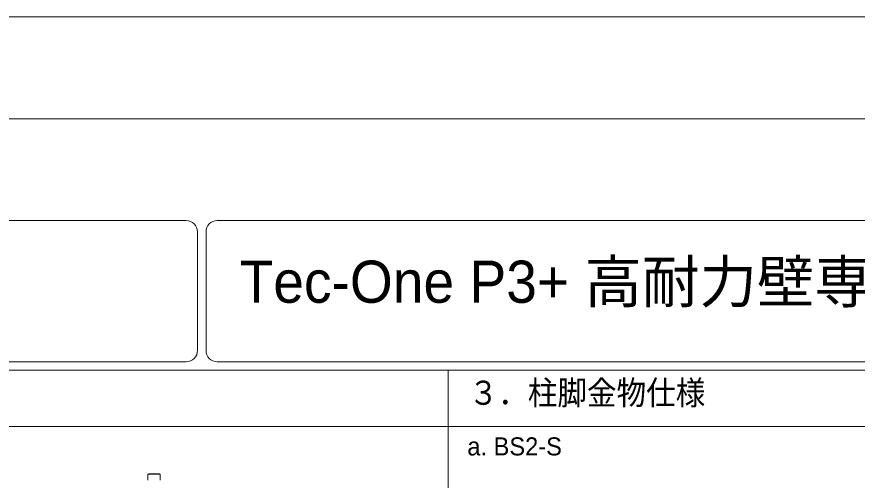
# Model space of a CAD drawing. Units: millimetres at full size; details may follow other scales. Extents: x -2994 to 2994, y -2281 to 2281.
# Drawn here: x -1975 to -487, y 1460 to 2281 of the extents above; entities that cross this region are included whole.
import ezdxf
from ezdxf.enums import TextEntityAlignment as Align

# ---------------------------------------------------------------- set-up
doc = ezdxf.new("R2010")
doc.units = ezdxf.units.MM
doc.header["$LTSCALE"] = 28.063
for name, color, linetype, lineweight in [('0-0_0', 7, 'Continuous', 15), ('1-0_0', 4, 'Continuous', 9), ('1-5__0-9_DEFPOINT', 7, 'Continuous', 15), ('1-6__0-A_00_WAKU', 5, 'Continuous', 20), ('1-8__1-1_', 2, 'Continuous', 15)]:
    doc.layers.add(name, color=color, linetype=linetype, lineweight=lineweight)
doc.styles.add('ＭＳ Ｐゴシック', font='')
doc.styles.get('ＭＳ Ｐゴシック').set_extended_font_data('MS PGothic')

msp = doc.modelspace()

# ---------------------------------------------------------------- linework, layer by layer
at = {"layer": '0-0_0'}
msp.add_lwpolyline([(-2993.76, -2280.96), (-2993.76, 2280.96), (2993.76, 2280.96), (2993.76, -2280.96)], close=True, dxfattribs=at)
at = {"layer": '1-5__0-9_DEFPOINT'}
msp.add_line((-2970, 2100), (2970, 2100), dxfattribs=at)
at = {"layer": '1-6__0-A_00_WAKU'}
for p, q in [((-2770, 1920), (-1675, 1920)), ((-1620, 1920), (2770, 1920)), ((-1655, 1690), (-1655, 1900)), ((-1640, 1690), (-1640, 1900)), ((-2770, 1670), (-1675, 1670)), ((-1620, 1670), (2770, 1670)), ((-2790, 1655), (2790, 1655)), ((-1211.37, -1670), (-1211.37, 1655)), ((-2790, 1555), (2790, 1555))]:
    msp.add_line(p, q, dxfattribs=at)
for centre, start, end in [((-1675, 1900), 0, 90), ((-1620, 1900), 90, 180), ((-1675, 1690), 269.99998, 0), ((-1620, 1690), 180, 270)]:
    msp.add_arc(centre, 20, start, end, dxfattribs=at)
at = {"layer": '1-8__1-1_', "color": 3}
for p, q in [((-1741.85, 1471.62), (-1742.85, 1470.62)), ((-1742.85, 1460.12), (-1742.85, 1470.62)), ((-1741.85, 1471.62), (-1722.25, 1471.62)), ((-1721.25, 1460.12), (-1721.25, 1470.62))]:
    msp.add_line(p, q, dxfattribs=at)
msp.add_lwpolyline([(-1722.25, 1471.62), (-1721.25, 1470.62), (-1742.85, 1470.62)], dxfattribs=at)

# ---------------------------------------------------------------- texts
at = {"layer": '1-0_0', "color": 7, "style": 'ＭＳ Ｐゴシック'}
for s, height, p in [('Tec-One P3+ 高耐力壁専用柱脚工法\u3000設計・施工標準図', 74.65, (-1580.48, 1752.02)), ('a. BS2-S', 31.99, (-1177.26, 1494.42))]:
    msp.add_text(s, height=height, dxfattribs=at).set_placement(p, align=Align.BOTTOM_LEFT)
at = {"layer": '1-0_0', "color": 7, "style": 'ＭＳ Ｐゴシック', "width": 0.9}
msp.add_text('３．柱脚金物仕様', height=42.66, dxfattribs=at).set_placement((-1174.79, 1580.87), align=Align.BOTTOM_LEFT)

doc.saveas('drawing.dxf')
